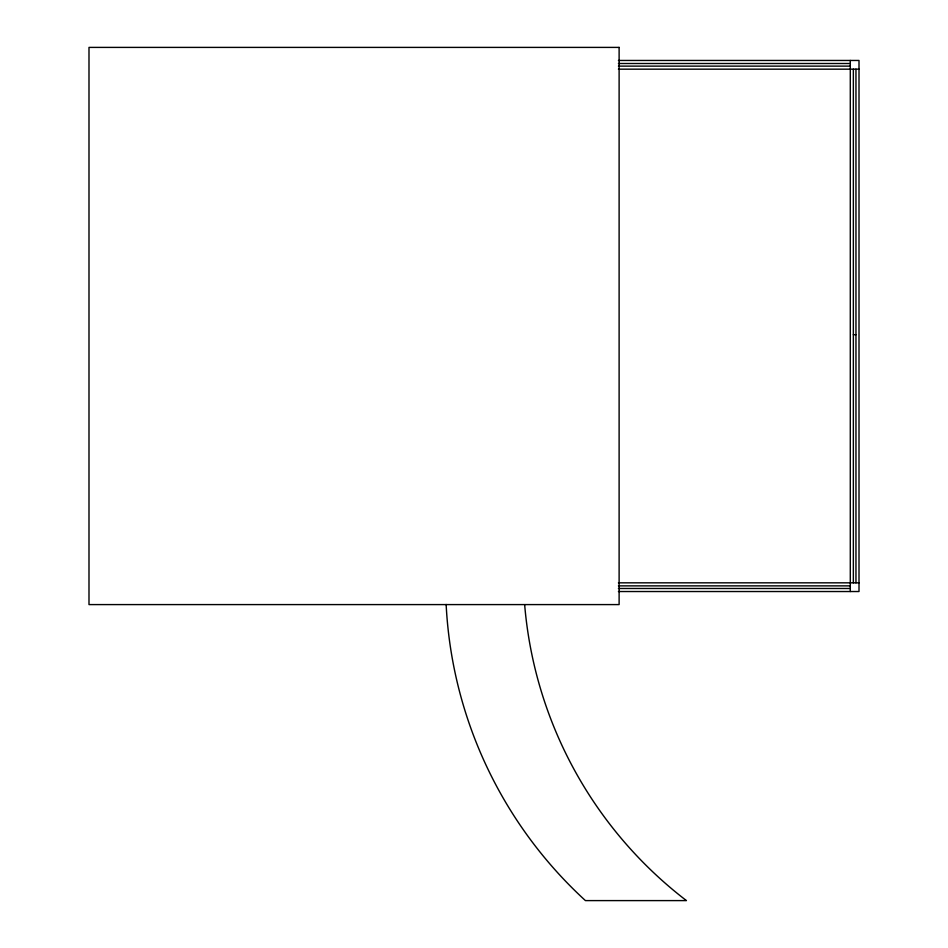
<?xml version="1.0" encoding="UTF-8"?>
<svg xmlns="http://www.w3.org/2000/svg" width="948" height="948" viewBox="0 0 948 948"><rect width="100%" height="100%" fill="white"/><g stroke="black" fill="none" stroke-linecap="round" stroke-linejoin="round"><path stroke-width="1.42" d="M618.428 60.459L859.006 60.459L859.006 591.528L618.428 591.528M618.428 63.504L850.297 63.504M618.428 66.123L850.297 66.123M618.428 69.168L859.006 69.168M853.354 334.703L855.961 334.703M618.428 582.83L859.006 582.83M618.428 585.876L850.297 585.876M618.428 588.483L850.297 588.483M855.961 69.168L855.961 582.83M853.354 69.168L853.354 582.83M850.297 60.459L850.297 591.528M446.141 604.48A430.913 430.913 0 0 0 585.426 900.6L686.435 900.6A416.551 416.551 0 0 1 524.647 604.623M619.115 47.4L88.993 47.4L88.993 604.587L619.115 604.587L619.115 47.4"/></g></svg>
